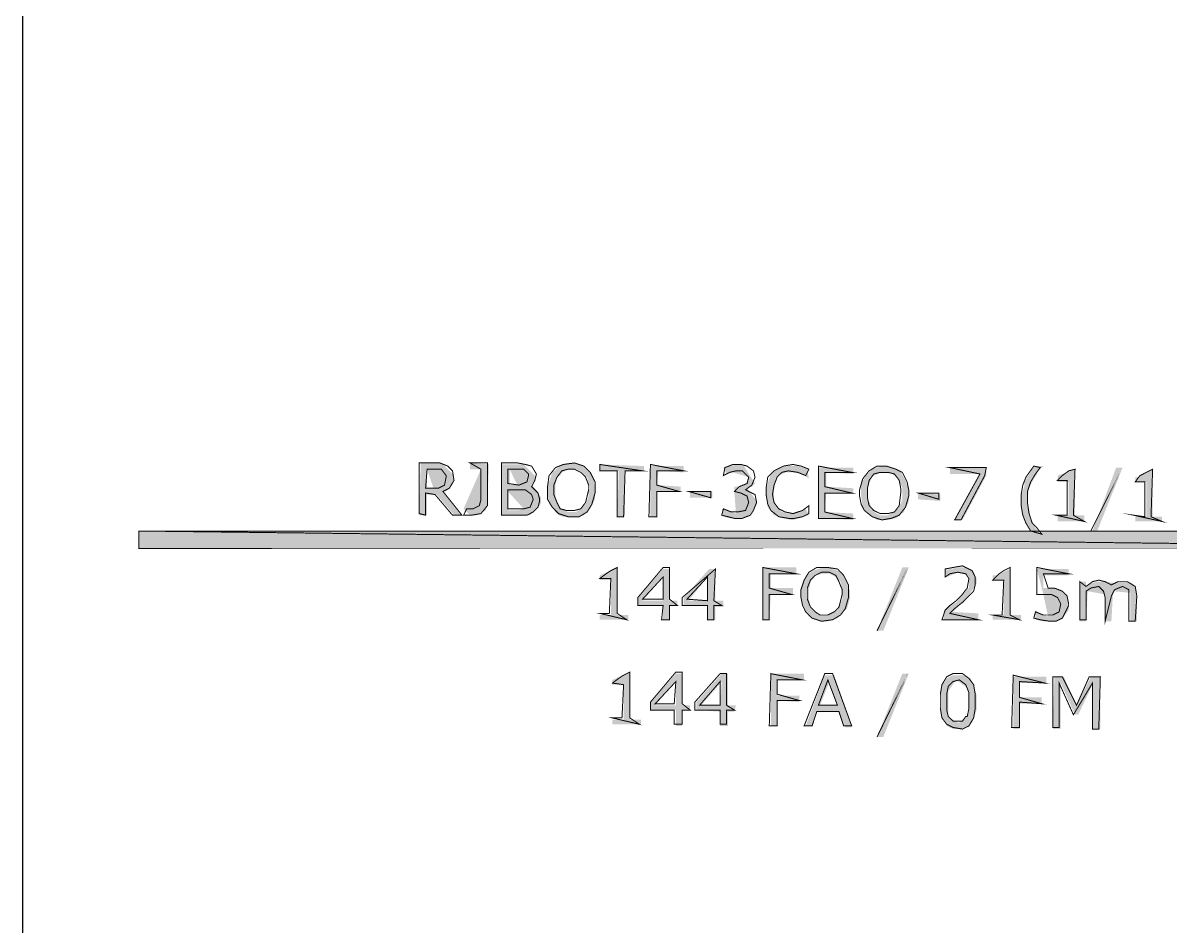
# Model space of a CAD drawing. Header units: millimetres. Extents: x 688550 to 690417, y 7458888 to 7459543.
# Drawn here: x 689490.3 to 689543.9, y 7459337.2 to 7459379.4 of the extents above; entities that cross this region are included whole.
import ezdxf

# ---------------------------------------------------------------- set-up
doc = ezdxf.new("R2010")
doc.units = ezdxf.units.MM
doc.header["$LTSCALE"] = 3
doc.header["$MEASUREMENT"] = 0
doc.layers.add('H', color=7, linetype='Continuous')
doc.layers.add('P', color=7, linetype='Continuous')

msp = doc.modelspace()

# ---------------------------------------------------------------- hatches: boundary and pattern name
at = {"layer": 'H', "linetype": 'Continuous'}
for points in [[(689510.797, 7459356.429), (689510.427, 7459356.429), (689509.612, 7459357.395), (689509.167, 7459357.395), (689509.167, 7459357.689), (689509.465, 7459357.689), (689509.167, 7459358.579), (689509.167, 7459357.689), (689509.167, 7459357.395), (689509.167, 7459356.429), (689508.797, 7459356.429), (689508.873, 7459358.873), (689509.612, 7459358.873), (689509.835, 7459358.873), (689510.427, 7459358.281), (689510.427, 7459358.058), (689510.356, 7459357.836), (689510.057, 7459357.542), (689509.91, 7459357.542), (689510.797, 7459356.429)], [(689511.17, 7459356.429), (689510.872, 7459356.727), (689511.687, 7459358.579), (689511.17, 7459358.579), (689511.17, 7459358.873), (689512.057, 7459358.802), (689511.985, 7459357.021), (689511.985, 7459356.874), (689511.91, 7459356.651), (689511.464, 7459356.429), (689511.17, 7459356.429)], [(689512.649, 7459356.429), (689512.649, 7459358.802), (689513.023, 7459358.579), (689513.023, 7459357.836), (689513.392, 7459357.836), (689513.023, 7459358.579), (689512.649, 7459358.802), (689513.392, 7459358.802), (689513.686, 7459358.802), (689514.278, 7459358.209), (689514.207, 7459358.058), (689514.056, 7459357.836), (689514.278, 7459357.617), (689514.501, 7459357.243), (689514.501, 7459357.021), (689514.43, 7459356.874), (689513.984, 7459356.429), (689513.615, 7459356.429), (689513.686, 7459356.727), (689512.947, 7459357.542), (689512.947, 7459356.651), (689513.464, 7459356.651), (689513.686, 7459356.727), (689513.615, 7459356.429), (689512.649, 7459356.429)], [(689515.761, 7459356.357), (689515.538, 7459356.357), (689515.316, 7459356.429), (689515.169, 7459356.58), (689514.871, 7459356.949), (689514.799, 7459357.466), (689514.799, 7459357.764), (689514.871, 7459357.987), (689515.022, 7459358.432), (689515.391, 7459358.726), (689515.837, 7459358.873), (689516.059, 7459358.873), (689516.282, 7459358.802), (689516.504, 7459358.726), (689516.651, 7459358.579), (689516.945, 7459358.209), (689517.021, 7459357.689), (689517.021, 7459357.466), (689517.021, 7459357.172), (689516.798, 7459356.727), (689516.504, 7459356.429), (689516.282, 7459356.357), (689516.059, 7459356.357), (689516.131, 7459356.58), (689516.353, 7459356.727), (689516.504, 7459356.874), (689516.576, 7459356.949), (689516.723, 7459357.319), (689516.723, 7459357.836), (689516.651, 7459358.209), (689516.504, 7459358.281), (689516.429, 7459358.432), (689516.131, 7459358.579), (689515.761, 7459358.579), (689515.467, 7459358.432), (689515.391, 7459358.281), (689515.244, 7459358.209), (689515.169, 7459357.836), (689515.169, 7459357.319), (689515.244, 7459356.949), (689515.316, 7459356.874), (689515.467, 7459356.727), (689515.761, 7459356.58), (689515.908, 7459356.58), (689516.131, 7459356.58), (689516.059, 7459356.357), (689515.761, 7459356.357)], [(689518.428, 7459356.357), (689518.058, 7459356.357), (689518.134, 7459358.503), (689517.244, 7459358.503), (689517.244, 7459358.802), (689519.318, 7459358.726), (689519.318, 7459358.503), (689518.428, 7459358.503), (689518.428, 7459356.357)], [(689519.911, 7459356.357), (689519.612, 7459356.357), (689519.612, 7459358.726), (689521.171, 7459358.726), (689521.171, 7459358.432), (689519.986, 7459358.503), (689519.911, 7459357.836), (689521.024, 7459357.764), (689521.024, 7459357.542), (689519.911, 7459357.542), (689519.911, 7459356.357)], [(689523.615, 7459356.282), (689523.392, 7459356.282), (689523.023, 7459356.357), (689522.947, 7459356.727), (689523.245, 7459356.651), (689523.392, 7459356.58), (689523.615, 7459356.504), (689523.539, 7459357.466), (689523.539, 7459357.764), (689523.762, 7459357.764), (689523.985, 7459357.836), (689524.207, 7459358.058), (689524.207, 7459358.209), (689523.468, 7459358.432), (689523.17, 7459358.356), (689523.023, 7459358.655), (689523.317, 7459358.726), (689523.691, 7459358.802), (689523.838, 7459358.802), (689523.985, 7459358.726), (689524.505, 7459357.911), (689524.354, 7459357.764), (689524.132, 7459357.689), (689524.577, 7459357.096), (689524.577, 7459356.949), (689524.505, 7459356.802), (689524.283, 7459356.429), (689524.132, 7459356.357), (689523.762, 7459356.282), (689523.615, 7459356.282)], [(689526.206, 7459356.206), (689525.837, 7459356.282), (689525.392, 7459356.429), (689525.098, 7459356.802), (689525.022, 7459357.319), (689525.022, 7459357.617), (689525.098, 7459357.911), (689525.169, 7459358.134), (689525.245, 7459358.356), (689525.614, 7459358.655), (689526.059, 7459358.726), (689526.282, 7459358.726), (689526.505, 7459358.726), (689526.95, 7459358.579), (689527.021, 7459358.134), (689526.727, 7459358.356), (689526.282, 7459358.432), (689526.135, 7459358.432), (689525.912, 7459358.432), (689525.614, 7459358.281), (689525.539, 7459358.209), (689525.467, 7459357.987), (689525.392, 7459357.617), (689525.392, 7459357.172), (689525.467, 7459356.949), (689525.539, 7459356.802), (689525.761, 7459356.58), (689526.059, 7459356.504), (689526.282, 7459356.504), (689526.505, 7459356.58), (689526.874, 7459356.727), (689527.021, 7459356.429), (689526.282, 7459356.206), (689526.206, 7459356.206)], [(689529.096, 7459356.206), (689527.466, 7459356.282), (689527.466, 7459358.655), (689529.096, 7459358.655), (689529.096, 7459358.356), (689527.836, 7459358.432), (689527.836, 7459357.764), (689529.096, 7459357.689), (689529.096, 7459357.466), (689527.836, 7459357.466), (689527.765, 7459356.58), (689529.096, 7459356.504), (689529.096, 7459356.206)], [(689530.432, 7459356.206), (689530.209, 7459356.206), (689529.986, 7459356.357), (689529.839, 7459356.429), (689529.541, 7459356.802), (689529.466, 7459357.319), (689529.466, 7459357.617), (689529.466, 7459357.911), (689529.688, 7459358.281), (689529.986, 7459358.579), (689530.209, 7459358.655), (689530.432, 7459358.726), (689530.948, 7459358.655), (689530.801, 7459358.432), (689530.432, 7459358.432), (689530.058, 7459358.281), (689529.986, 7459358.209), (689529.911, 7459358.058), (689529.764, 7459357.689), (689529.764, 7459357.466), (689529.764, 7459357.243), (689529.911, 7459356.874), (689529.986, 7459356.727), (689530.058, 7459356.58), (689530.356, 7459356.429), (689530.726, 7459356.429), (689531.024, 7459356.58), (689531.171, 7459356.727), (689531.246, 7459356.802), (689531.393, 7459357.172), (689531.393, 7459357.689), (689531.246, 7459358.058), (689531.024, 7459358.281), (689530.801, 7459358.432), (689530.948, 7459358.655), (689531.171, 7459358.579), (689531.318, 7459358.432), (689531.54, 7459358.058), (689531.692, 7459357.617), (689531.692, 7459357.243), (689531.692, 7459357.021), (689531.54, 7459356.802), (689531.469, 7459356.58), (689531.095, 7459356.282), (689530.654, 7459356.206), (689530.432, 7459356.206)], [(689533.838, 7459356.206), (689535.022, 7459358.356), (689533.615, 7459358.356), (689533.615, 7459358.655), (689535.32, 7459358.655), (689535.32, 7459358.281), (689534.207, 7459356.206), (689533.838, 7459356.206)], [(689537.912, 7459355.467), (689537.542, 7459355.467), (689537.395, 7459355.689), (689537.173, 7459356.059), (689537.097, 7459356.206), (689537.026, 7459356.429), (689536.95, 7459356.874), (689536.95, 7459357.319), (689537.097, 7459357.764), (689537.097, 7459357.987), (689537.244, 7459358.209), (689537.467, 7459358.579), (689537.618, 7459358.726), (689537.987, 7459358.726), (689537.765, 7459358.503), (689537.689, 7459358.356), (689537.542, 7459358.134), (689537.32, 7459357.689), (689537.244, 7459357.243), (689537.244, 7459356.949), (689537.32, 7459356.727), (689537.395, 7459356.282), (689537.618, 7459355.836), (689537.84, 7459355.542), (689537.912, 7459355.542), (689537.912, 7459355.467)], [(689539.911, 7459356.135), (689538.655, 7459356.135), (689538.655, 7459356.429), (689539.172, 7459356.429), (689539.172, 7459357.987), (689538.655, 7459357.987), (689538.655, 7459358.281), (689539.47, 7459358.579), (689539.47, 7459356.429), (689539.911, 7459356.429), (689539.911, 7459356.135)], [(689540.285, 7459355.689), (689541.394, 7459358.655), (689541.692, 7459358.655), (689540.507, 7459355.689), (689540.285, 7459355.689)], [(689543.544, 7459356.135), (689542.284, 7459356.135), (689542.284, 7459356.357), (689542.801, 7459356.357), (689542.801, 7459357.987), (689542.284, 7459357.987), (689542.284, 7459358.209), (689542.431, 7459358.209), (689543.099, 7459358.579), (689543.099, 7459356.357), (689543.544, 7459356.357), (689543.544, 7459356.135)], [(689522.502, 7459357.243), (689521.465, 7459357.243), (689521.465, 7459357.542), (689522.502, 7459357.542), (689522.502, 7459357.243)], [(689533.17, 7459357.096), (689532.133, 7459357.172), (689532.133, 7459357.466), (689533.17, 7459357.395), (689533.17, 7459357.096)], [(689563.843, 7459354.875), (689495.685, 7459355.689), (689563.843, 7459355.689), (689563.843, 7459354.875)], [(689495.685, 7459354.875), (689495.685, 7459355.689), (689563.843, 7459354.875), (689495.685, 7459354.875)], [(689518.575, 7459351.54), (689517.244, 7459351.54), (689517.244, 7459351.762), (689517.76, 7459351.762), (689517.76, 7459353.392), (689517.244, 7459353.392), (689517.244, 7459353.615), (689518.058, 7459353.984), (689518.058, 7459351.762), (689518.575, 7459351.762), (689518.575, 7459351.54)], [(689520.205, 7459351.54), (689520.205, 7459352.208), (689519.02, 7459352.208), (689519.02, 7459352.577), (689519.243, 7459352.43), (689520.205, 7459352.43), (689520.205, 7459353.539), (689519.243, 7459352.43), (689519.02, 7459352.577), (689520.205, 7459353.913), (689520.503, 7459353.913), (689520.503, 7459352.43), (689520.872, 7459352.43), (689520.872, 7459352.208), (689520.503, 7459352.208), (689520.503, 7459351.54), (689520.205, 7459351.54)], [(689522.279, 7459351.54), (689522.279, 7459352.208), (689521.171, 7459352.208), (689521.171, 7459352.577), (689521.393, 7459352.43), (689522.279, 7459352.43), (689522.279, 7459353.539), (689521.393, 7459352.43), (689521.171, 7459352.577), (689522.355, 7459353.913), (689522.653, 7459353.913), (689522.653, 7459352.43), (689523.023, 7459352.43), (689523.023, 7459352.132), (689522.653, 7459352.132), (689522.653, 7459351.54), (689522.279, 7459351.54)], [(689524.875, 7459351.54), (689524.875, 7459353.984), (689526.429, 7459353.984), (689526.429, 7459353.69), (689525.245, 7459353.69), (689525.245, 7459353.022), (689526.282, 7459353.022), (689526.282, 7459352.724), (689525.245, 7459352.724), (689525.169, 7459351.54), (689524.875, 7459351.54)], [(689527.689, 7459351.468), (689527.391, 7459351.54), (689527.244, 7459351.615), (689527.021, 7459351.687), (689526.799, 7459352.061), (689526.652, 7459352.577), (689526.652, 7459352.875), (689526.727, 7459353.169), (689526.799, 7459353.392), (689526.874, 7459353.615), (689527.244, 7459353.837), (689527.689, 7459353.984), (689527.912, 7459353.984), (689528.134, 7459353.913), (689528.357, 7459353.837), (689528.579, 7459353.762), (689528.802, 7459353.392), (689528.873, 7459353.098), (689528.949, 7459352.875), (689528.949, 7459352.577), (689528.873, 7459352.283), (689528.802, 7459352.061), (689528.651, 7459351.909), (689528.357, 7459351.615), (689528.134, 7459351.54), (689527.912, 7459351.468), (689527.987, 7459351.762), (689528.206, 7459351.909), (689528.357, 7459351.985), (689528.428, 7459352.132), (689528.579, 7459352.502), (689528.579, 7459352.724), (689528.579, 7459352.947), (689528.504, 7459353.321), (689528.357, 7459353.468), (689528.281, 7459353.539), (689527.987, 7459353.69), (689527.613, 7459353.69), (689527.319, 7459353.615), (689527.244, 7459353.468), (689527.097, 7459353.321), (689527.021, 7459352.947), (689527.021, 7459352.502), (689527.097, 7459352.132), (689527.319, 7459351.909), (689527.613, 7459351.762), (689527.765, 7459351.762), (689527.987, 7459351.762), (689527.912, 7459351.468), (689527.689, 7459351.468)], [(689530.209, 7459351.023), (689531.393, 7459353.984), (689531.692, 7459353.984), (689530.503, 7459351.023), (689530.209, 7459351.023)], [(689534.951, 7459351.54), (689533.321, 7459351.54), (689533.321, 7459351.909), (689533.615, 7459352.208), (689533.913, 7459352.355), (689534.136, 7459352.653), (689534.359, 7459352.875), (689534.506, 7459353.022), (689534.506, 7459353.245), (689534.506, 7459353.468), (689534.506, 7459353.539), (689534.136, 7459353.762), (689533.985, 7459353.762), (689533.838, 7459353.69), (689533.468, 7459353.539), (689533.393, 7459353.837), (689533.615, 7459353.913), (689533.985, 7459353.984), (689534.283, 7459353.984), (689534.506, 7459353.913), (689534.728, 7459353.762), (689534.875, 7459353.468), (689534.875, 7459353.245), (689534.283, 7459352.355), (689534.06, 7459352.208), (689533.762, 7459351.909), (689534.951, 7459351.838), (689534.951, 7459351.54)], [(689536.95, 7459351.54), (689535.614, 7459351.54), (689535.614, 7459351.762), (689536.135, 7459351.762), (689536.135, 7459353.392), (689535.614, 7459353.392), (689535.614, 7459353.615), (689535.766, 7459353.615), (689536.429, 7459353.913), (689536.429, 7459351.762), (689536.95, 7459351.762), (689536.95, 7459351.54)], [(689538.21, 7459351.468), (689537.987, 7459351.468), (689537.618, 7459351.54), (689537.618, 7459351.985), (689537.84, 7459351.838), (689538.21, 7459351.687), (689537.987, 7459352.724), (689537.689, 7459353.913), (689539.172, 7459353.913), (689539.172, 7459353.615), (689537.987, 7459353.615), (689537.987, 7459353.022), (689538.21, 7459353.022), (689538.58, 7459353.022), (689538.727, 7459352.947), (689538.949, 7459352.8), (689539.096, 7459352.724), (689539.172, 7459352.355), (689539.172, 7459352.132), (689539.172, 7459351.985), (689538.949, 7459351.687), (689538.727, 7459351.54), (689538.58, 7459351.468), (689538.357, 7459351.468), (689538.21, 7459351.468)], [(689542.061, 7459351.468), (689542.061, 7459352.8), (689541.247, 7459352.875), (689541.171, 7459351.468), (689540.877, 7459351.468), (689540.877, 7459352.724), (689540.062, 7459352.875), (689539.987, 7459351.468), (689539.693, 7459351.468), (689539.693, 7459353.321), (689539.987, 7459353.321), (689539.987, 7459353.098), (689540.209, 7459353.245), (689540.507, 7459353.321), (689540.654, 7459353.321), (689540.877, 7459353.321), (689541.394, 7459353.245), (689541.541, 7459353.321), (689541.692, 7459353.321), (689541.914, 7459353.321), (689542.137, 7459353.245), (689542.284, 7459353.098), (689542.36, 7459352.8), (689542.36, 7459352.653), (689542.36, 7459351.468), (689542.061, 7459351.468)], [(689517.836, 7459346.651), (689517.836, 7459346.874), (689518.357, 7459346.874), (689518.357, 7459348.503), (689517.836, 7459348.503), (689517.836, 7459348.726), (689518.651, 7459349.095), (689518.651, 7459346.874), (689519.171, 7459346.874), (689519.171, 7459346.651), (689517.836, 7459346.651)], [(689520.801, 7459346.575), (689520.801, 7459347.319), (689519.612, 7459347.319), (689519.612, 7459347.688), (689519.835, 7459347.541), (689520.801, 7459347.541), (689520.801, 7459348.65), (689519.835, 7459347.541), (689519.612, 7459347.688), (689520.801, 7459349.02), (689521.095, 7459349.02), (689521.095, 7459347.541), (689521.465, 7459347.541), (689521.465, 7459347.319), (689521.095, 7459347.319), (689521.095, 7459346.575), (689520.801, 7459346.575)], [(689522.872, 7459346.575), (689522.872, 7459347.243), (689521.763, 7459347.319), (689521.763, 7459347.688), (689521.985, 7459347.541), (689522.872, 7459347.541), (689522.947, 7459348.65), (689521.985, 7459347.541), (689521.763, 7459347.688), (689522.947, 7459349.02), (689523.245, 7459349.02), (689523.245, 7459347.541), (689523.615, 7459347.541), (689523.539, 7459347.243), (689523.245, 7459347.243), (689523.245, 7459346.575), (689522.872, 7459346.575)], [(689525.539, 7459346.575), (689525.245, 7459346.575), (689525.245, 7459349.02), (689526.799, 7459349.02), (689526.799, 7459348.726), (689525.539, 7459348.726), (689525.539, 7459347.987), (689526.576, 7459347.987), (689526.576, 7459347.688), (689525.539, 7459347.764), (689525.539, 7459346.575)], [(689528.726, 7459346.504), (689528.428, 7459347.243), (689527.391, 7459347.243), (689527.542, 7459347.541), (689528.357, 7459347.541), (689527.987, 7459348.65), (689527.542, 7459347.541), (689527.391, 7459347.243), (689527.172, 7459346.575), (689526.874, 7459346.575), (689527.765, 7459348.948), (689528.206, 7459348.948), (689529.025, 7459346.504), (689528.726, 7459346.504)], [(689530.209, 7459346.059), (689531.393, 7459349.02), (689531.692, 7459349.02), (689530.503, 7459346.059), (689530.209, 7459346.059)], [(689533.985, 7459346.428), (689534.06, 7459346.727), (689534.506, 7459347.168), (689534.506, 7459347.541), (689534.506, 7459348.058), (689534.43, 7459348.356), (689533.913, 7459348.726), (689533.54, 7459348.205), (689533.54, 7459347.688), (689533.54, 7459347.39), (689533.54, 7459347.021), (689533.985, 7459346.727), (689534.06, 7459346.727), (689533.985, 7459346.428), (689533.762, 7459346.428), (689533.468, 7459346.575), (689533.393, 7459346.798), (689533.246, 7459346.874), (689533.17, 7459347.39), (689533.17, 7459347.688), (689533.17, 7459348.058), (689533.246, 7459348.503), (689533.393, 7459348.65), (689533.468, 7459348.801), (689533.762, 7459348.948), (689534.207, 7459348.948), (689534.577, 7459348.801), (689534.653, 7459348.65), (689534.728, 7459348.503), (689534.875, 7459347.987), (689534.875, 7459347.39), (689534.728, 7459346.874), (689534.653, 7459346.727), (689534.506, 7459346.575), (689534.207, 7459346.428), (689533.985, 7459346.428)], [(689536.58, 7459346.428), (689536.58, 7459348.873), (689538.134, 7459348.873), (689538.134, 7459348.579), (689536.874, 7459348.579), (689536.874, 7459347.911), (689537.912, 7459347.911), (689537.912, 7459347.613), (689536.874, 7459347.613), (689536.874, 7459346.428), (689536.58, 7459346.428)], [(689540.285, 7459346.428), (689540.285, 7459348.503), (689539.617, 7459347.096), (689539.47, 7459347.096), (689538.802, 7459348.579), (689538.802, 7459346.428), (689538.433, 7459346.428), (689538.504, 7459348.873), (689538.949, 7459348.873), (689539.541, 7459347.541), (689540.209, 7459348.873), (689540.654, 7459348.873), (689540.654, 7459346.428), (689540.285, 7459346.428)]]:
    msp.add_hatch(color=256, dxfattribs=at).paths.add_polyline_path(points)

# ---------------------------------------------------------------- linework, layer by layer
msp.add_lwpolyline([(689490.265, 7459543.248), (690416.905, 7459543.248), (690416.905, 7458888.048), (689490.265, 7458888.048)], close=True)
at = {"layer": 'P', "const_width": 0.0462}
for points in [[(689510.797, 7459356.429), (689509.91, 7459357.542), (689510.204, 7459357.689), (689510.427, 7459358.058), (689510.356, 7459358.503), (689510.133, 7459358.726), (689509.759, 7459358.873), (689509.465, 7459358.873), (689508.797, 7459358.873), (689508.797, 7459356.504), (689509.096, 7459356.429), (689509.096, 7459357.466), (689509.537, 7459357.395), (689510.356, 7459356.429), (689510.797, 7459356.429), (689510.797, 7459356.429)], [(689510.057, 7459358.209), (689509.982, 7459357.836), (689509.688, 7459357.689), (689509.096, 7459357.689), (689509.167, 7459358.579), (689509.537, 7459358.579), (689509.835, 7459358.579), (689510.057, 7459358.281), (689510.057, 7459358.209), (689510.057, 7459358.209)], [(689511.985, 7459357.096), (689511.985, 7459358.873), (689511.17, 7459358.873), (689511.687, 7459358.579), (689511.687, 7459357.172), (689511.611, 7459356.874), (689511.317, 7459356.727), (689511.019, 7459356.727), (689510.872, 7459356.429), (689511.242, 7459356.429), (689511.687, 7459356.504), (689511.985, 7459356.874), (689511.985, 7459357.096), (689511.985, 7459357.096)], [(689514.43, 7459357.172), (689514.354, 7459357.466), (689514.056, 7459357.764), (689514.207, 7459358.058), (689514.278, 7459358.356), (689514.056, 7459358.726), (689513.762, 7459358.802), (689513.392, 7459358.873), (689512.649, 7459358.873), (689512.649, 7459356.429), (689513.464, 7459356.429), (689513.837, 7459356.429), (689514.131, 7459356.58), (689514.354, 7459356.802), (689514.43, 7459357.096), (689514.43, 7459357.172), (689514.43, 7459357.172)], [(689513.909, 7459358.281), (689513.837, 7459357.987), (689513.464, 7459357.836), (689512.947, 7459357.911), (689512.947, 7459358.579), (689513.317, 7459358.579), (689513.686, 7459358.579), (689513.909, 7459358.356), (689513.909, 7459358.281), (689513.909, 7459358.281)], [(689516.723, 7459358.503), (689516.504, 7459358.726), (689516.059, 7459358.873), (689515.538, 7459358.802), (689515.169, 7459358.655), (689514.871, 7459358.281), (689514.799, 7459357.764), (689514.799, 7459357.172), (689515.022, 7459356.802), (689515.316, 7459356.504), (689515.761, 7459356.357), (689516.282, 7459356.357), (689516.651, 7459356.58), (689516.874, 7459356.949), (689517.021, 7459357.466), (689517.021, 7459357.987), (689516.798, 7459358.432), (689516.723, 7459358.503), (689516.723, 7459358.503)], [(689516.723, 7459357.617), (689516.576, 7459357.021), (689516.353, 7459356.727), (689516.059, 7459356.651), (689515.69, 7459356.651), (689515.391, 7459356.727), (689515.244, 7459357.021), (689515.093, 7459357.395), (689515.093, 7459357.836), (689515.244, 7459358.209), (689515.467, 7459358.503), (689515.761, 7459358.579), (689516.059, 7459358.579), (689516.353, 7459358.432), (689516.576, 7459358.209), (689516.723, 7459357.836), (689516.723, 7459357.617), (689516.723, 7459357.617)], [(689519.243, 7459358.503), (689517.244, 7459358.802), (689517.244, 7459358.503), (689518.058, 7459358.503), (689518.058, 7459356.357), (689518.357, 7459356.357), (689518.428, 7459358.503), (689519.243, 7459358.503), (689519.243, 7459358.503)], [(689521.171, 7459358.503), (689519.612, 7459358.802), (689519.541, 7459356.357), (689519.911, 7459356.357), (689519.911, 7459357.542), (689520.948, 7459357.542), (689519.911, 7459357.836), (689519.911, 7459358.503), (689521.171, 7459358.503), (689521.171, 7459358.503)], [(689524.354, 7459357.466), (689524.06, 7459357.617), (689524.354, 7459357.836), (689524.505, 7459358.209), (689524.43, 7459358.503), (689524.132, 7459358.726), (689523.838, 7459358.802), (689523.468, 7459358.802), (689523.094, 7459358.655), (689523.023, 7459358.281), (689523.317, 7459358.432), (689523.615, 7459358.503), (689523.909, 7459358.503), (689524.207, 7459358.209), (689524.132, 7459357.911), (689523.762, 7459357.764), (689523.539, 7459357.542), (689523.838, 7459357.466), (689524.132, 7459357.319), (689524.207, 7459357.021), (689524.06, 7459356.651), (689523.691, 7459356.58), (689523.392, 7459356.58), (689523.023, 7459356.727), (689522.947, 7459356.429), (689523.245, 7459356.357), (689523.539, 7459356.282), (689523.909, 7459356.282), (689524.283, 7459356.429), (689524.43, 7459356.651), (689524.577, 7459357.021), (689524.505, 7459357.395), (689524.354, 7459357.466), (689524.354, 7459357.466)], [(689527.021, 7459356.504), (689527.021, 7459356.874), (689526.727, 7459356.651), (689526.282, 7459356.504), (689525.912, 7459356.58), (689525.614, 7459356.727), (689525.392, 7459357.021), (689525.32, 7459357.395), (689525.392, 7459357.836), (689525.539, 7459358.209), (689525.761, 7459358.432), (689526.059, 7459358.503), (689526.505, 7459358.432), (689526.874, 7459358.281), (689527.021, 7459358.579), (689526.652, 7459358.726), (689526.282, 7459358.802), (689525.837, 7459358.726), (689525.392, 7459358.503), (689525.098, 7459358.209), (689525.022, 7459357.689), (689525.022, 7459357.395), (689525.098, 7459356.949), (689525.245, 7459356.651), (689525.614, 7459356.357), (689526.059, 7459356.282), (689526.358, 7459356.282), (689526.727, 7459356.357), (689527.021, 7459356.504), (689527.021, 7459356.504)], [(689529.025, 7459356.282), (689527.765, 7459356.58), (689527.765, 7459357.466), (689529.025, 7459357.466), (689527.765, 7459357.764), (689527.765, 7459358.432), (689529.025, 7459358.432), (689527.466, 7459358.726), (689527.466, 7459356.282), (689529.025, 7459356.282), (689529.025, 7459356.282)], [(689531.393, 7459358.432), (689531.095, 7459358.579), (689530.654, 7459358.726), (689530.209, 7459358.726), (689529.839, 7459358.503), (689529.541, 7459358.134), (689529.394, 7459357.617), (689529.394, 7459357.319), (689529.466, 7459356.949), (689529.617, 7459356.651), (689529.986, 7459356.357), (689530.432, 7459356.206), (689530.873, 7459356.282), (689531.246, 7459356.429), (689531.54, 7459356.802), (689531.692, 7459357.319), (689531.692, 7459357.617), (689531.616, 7459357.987), (689531.469, 7459358.281), (689531.393, 7459358.432), (689531.393, 7459358.432)], [(689531.318, 7459357.466), (689531.246, 7459356.874), (689531.024, 7459356.58), (689530.726, 7459356.504), (689530.356, 7459356.504), (689530.058, 7459356.651), (689529.839, 7459356.874), (689529.764, 7459357.243), (689529.764, 7459357.689), (689529.839, 7459358.058), (689530.058, 7459358.356), (689530.356, 7459358.432), (689530.726, 7459358.432), (689531.024, 7459358.356), (689531.246, 7459358.058), (689531.318, 7459357.689), (689531.318, 7459357.466), (689531.318, 7459357.466)], [(689535.245, 7459358.281), (689535.32, 7459358.655), (689533.615, 7459358.655), (689535.022, 7459358.356), (689533.838, 7459356.206), (689534.136, 7459356.206), (689535.245, 7459358.281), (689535.245, 7459358.281)], [(689537.912, 7459355.542), (689537.689, 7459355.836), (689537.467, 7459356.059), (689537.32, 7459356.504), (689537.244, 7459357.021), (689537.244, 7459357.542), (689537.395, 7459357.987), (689537.618, 7459358.356), (689537.84, 7459358.655), (689537.542, 7459358.726), (689537.173, 7459358.209), (689537.026, 7459357.836), (689536.95, 7459357.395), (689536.95, 7459356.874), (689537.026, 7459356.429), (689537.173, 7459356.059), (689537.395, 7459355.689), (689537.912, 7459355.542), (689537.912, 7459355.542)], [(689539.911, 7459356.135), (689539.394, 7459356.429), (689539.47, 7459358.579), (689539.172, 7459358.503), (689538.874, 7459358.281), (689538.655, 7459358.058), (689539.096, 7459358.058), (689539.096, 7459356.429), (689538.58, 7459356.429), (689539.911, 7459356.135), (689539.911, 7459356.135)], [(689541.692, 7459358.655), (689540.209, 7459355.689), (689541.692, 7459358.655), (689541.692, 7459358.655)], [(689543.544, 7459356.135), (689543.023, 7459356.357), (689543.099, 7459358.579), (689542.801, 7459358.432), (689542.507, 7459358.281), (689542.284, 7459357.987), (689542.729, 7459357.987), (689542.729, 7459356.357), (689542.208, 7459356.429), (689543.544, 7459356.135), (689543.544, 7459356.135)], [(689514.131, 7459357.172), (689513.984, 7459356.802), (689513.686, 7459356.727), (689512.947, 7459356.727), (689512.947, 7459357.617), (689513.464, 7459357.617), (689513.762, 7459357.617), (689514.056, 7459357.395), (689514.131, 7459357.172), (689514.131, 7459357.172)], [(689522.431, 7459357.243), (689522.431, 7459357.542), (689521.393, 7459357.542), (689522.431, 7459357.243), (689522.431, 7459357.243)], [(689533.099, 7459357.172), (689533.099, 7459357.466), (689532.133, 7459357.466), (689533.099, 7459357.172), (689533.099, 7459357.172)], [(689563.843, 7459354.875), (689495.685, 7459355.689), (689495.685, 7459354.875), (689563.843, 7459354.875), (689563.843, 7459354.875)], [(689563.843, 7459354.875), (689563.843, 7459355.689), (689495.685, 7459355.689), (689563.843, 7459354.875), (689563.843, 7459354.875)], [(689518.504, 7459351.54), (689518.058, 7459351.838), (689518.058, 7459353.984), (689517.76, 7459353.837), (689517.538, 7459353.69), (689517.244, 7459353.468), (689517.76, 7459353.468), (689517.689, 7459351.838), (689517.244, 7459351.838), (689518.504, 7459351.54), (689518.504, 7459351.54)], [(689520.872, 7459352.208), (689520.503, 7459352.502), (689520.503, 7459353.984), (689520.205, 7459353.984), (689519.02, 7459352.577), (689519.02, 7459352.208), (689520.205, 7459352.208), (689520.133, 7459351.54), (689520.503, 7459351.54), (689520.503, 7459352.208), (689520.872, 7459352.208), (689520.872, 7459352.208)], [(689520.205, 7459352.502), (689519.243, 7459352.502), (689520.205, 7459353.539), (689520.205, 7459352.502), (689520.205, 7459352.502)], [(689522.947, 7459352.208), (689522.578, 7459352.43), (689522.653, 7459353.913), (689521.095, 7459352.577), (689521.095, 7459352.208), (689522.279, 7459352.208), (689522.279, 7459351.54), (689522.578, 7459351.54), (689522.578, 7459352.208), (689522.947, 7459352.208), (689522.947, 7459352.208)], [(689522.279, 7459352.43), (689521.318, 7459352.502), (689522.279, 7459353.539), (689522.279, 7459352.43), (689522.279, 7459352.43)], [(689526.429, 7459353.69), (689524.875, 7459353.984), (689524.875, 7459351.54), (689525.169, 7459351.54), (689525.169, 7459352.724), (689526.206, 7459352.724), (689525.169, 7459353.022), (689525.169, 7459353.69), (689526.429, 7459353.69), (689526.429, 7459353.69)], [(689528.579, 7459353.69), (689528.357, 7459353.913), (689527.912, 7459353.984), (689527.391, 7459353.984), (689527.021, 7459353.762), (689526.799, 7459353.392), (689526.652, 7459352.947), (689526.652, 7459352.577), (689526.727, 7459352.208), (689526.874, 7459351.909), (689527.172, 7459351.615), (689527.613, 7459351.468), (689528.134, 7459351.54), (689528.504, 7459351.762), (689528.726, 7459352.061), (689528.873, 7459352.577), (689528.873, 7459353.169), (689528.651, 7459353.615), (689528.579, 7459353.69), (689528.579, 7459353.69)], [(689528.579, 7459352.724), (689528.428, 7459352.132), (689528.206, 7459351.909), (689527.912, 7459351.762), (689527.542, 7459351.762), (689527.319, 7459351.909), (689527.097, 7459352.132), (689526.95, 7459352.502), (689526.95, 7459353.022), (689527.097, 7459353.392), (689527.319, 7459353.615), (689527.613, 7459353.762), (689527.987, 7459353.762), (689528.281, 7459353.615), (689528.428, 7459353.321), (689528.579, 7459352.947), (689528.579, 7459352.724), (689528.579, 7459352.724)], [(689531.692, 7459354.06), (689530.209, 7459351.023), (689531.692, 7459354.06), (689531.692, 7459354.06)], [(689534.951, 7459351.54), (689533.615, 7459351.838), (689533.838, 7459352.061), (689534.207, 7459352.355), (689534.506, 7459352.653), (689534.728, 7459352.875), (689534.8, 7459353.169), (689534.8, 7459353.539), (689534.653, 7459353.837), (689534.207, 7459354.06), (689533.762, 7459353.984), (689533.393, 7459353.913), (689533.393, 7459353.539), (689533.615, 7459353.69), (689533.985, 7459353.762), (689534.359, 7459353.69), (689534.506, 7459353.468), (689534.43, 7459353.022), (689534.136, 7459352.653), (689533.913, 7459352.43), (689533.615, 7459352.208), (689533.393, 7459351.985), (689533.246, 7459351.54), (689534.951, 7459351.54), (689534.951, 7459351.54)], [(689536.874, 7459351.54), (689536.429, 7459351.762), (689536.429, 7459353.984), (689536.135, 7459353.837), (689535.913, 7459353.69), (689535.614, 7459353.392), (689536.135, 7459353.392), (689536.06, 7459351.762), (689535.614, 7459351.762), (689536.874, 7459351.54), (689536.874, 7459351.54)], [(689539.172, 7459352.283), (689539.096, 7459352.653), (689538.874, 7459352.875), (689538.504, 7459353.022), (689538.21, 7459353.022), (689537.987, 7459353.69), (689539.172, 7459353.69), (689537.689, 7459353.984), (689537.689, 7459352.724), (689537.987, 7459352.724), (689538.357, 7459352.724), (689538.655, 7459352.577), (689538.802, 7459352.283), (689538.727, 7459351.909), (689538.433, 7459351.762), (689537.987, 7459351.762), (689537.618, 7459351.909), (689537.542, 7459351.615), (689537.84, 7459351.54), (689538.281, 7459351.468), (689538.58, 7459351.468), (689538.874, 7459351.615), (689539.025, 7459351.909), (689539.172, 7459352.208), (689539.172, 7459352.283), (689539.172, 7459352.283)], [(689542.284, 7459351.468), (689542.36, 7459352.653), (689542.284, 7459353.098), (689541.914, 7459353.321), (689541.469, 7459353.321), (689541.171, 7459353.169), (689540.877, 7459353.321), (689540.579, 7459353.392), (689540.285, 7459353.321), (689539.987, 7459353.098), (689539.693, 7459353.321), (689539.693, 7459351.54), (689539.987, 7459351.54), (689539.987, 7459352.875), (689540.209, 7459353.022), (689540.579, 7459353.098), (689540.801, 7459352.875), (689540.877, 7459352.577), (689540.877, 7459351.468), (689541.171, 7459352.653), (689541.322, 7459352.947), (689541.692, 7459353.098), (689541.986, 7459352.947), (689541.986, 7459352.577), (689541.986, 7459351.468), (689542.284, 7459351.468), (689542.284, 7459351.468)], [(689519.096, 7459346.651), (689518.651, 7459346.949), (689518.651, 7459349.095), (689518.357, 7459348.948), (689518.134, 7459348.801), (689517.836, 7459348.579), (689518.357, 7459348.503), (689518.281, 7459346.949), (689517.836, 7459346.949), (689519.096, 7459346.651), (689519.096, 7459346.651)], [(689521.465, 7459347.319), (689521.095, 7459347.613), (689521.095, 7459349.095), (689520.801, 7459349.095), (689519.612, 7459347.688), (689519.612, 7459347.319), (689520.725, 7459347.319), (689520.725, 7459346.651), (689521.095, 7459346.651), (689521.095, 7459347.319), (689521.465, 7459347.319), (689521.465, 7459347.319)], [(689523.539, 7459347.319), (689523.17, 7459347.541), (689523.17, 7459349.02), (689522.872, 7459349.02), (689521.687, 7459347.688), (689521.687, 7459347.319), (689522.872, 7459347.319), (689522.872, 7459346.651), (689523.17, 7459346.651), (689523.17, 7459347.319), (689523.539, 7459347.319), (689523.539, 7459347.319)], [(689526.727, 7459348.726), (689525.245, 7459349.02), (689525.169, 7459346.575), (689525.539, 7459346.575), (689525.539, 7459347.764), (689526.576, 7459347.764), (689525.539, 7459348.058), (689525.539, 7459348.726), (689526.727, 7459348.726), (689526.727, 7459348.726)], [(689529.025, 7459346.575), (689528.134, 7459349.02), (689527.765, 7459349.02), (689526.799, 7459346.575), (689527.172, 7459346.575), (689527.391, 7459347.243), (689528.428, 7459347.243), (689528.651, 7459346.575), (689529.025, 7459346.575), (689529.025, 7459346.575)], [(689528.357, 7459347.541), (689527.466, 7459347.541), (689527.912, 7459348.726), (689528.357, 7459347.541), (689528.357, 7459347.541)], [(689531.692, 7459349.095), (689530.209, 7459346.059), (689531.692, 7459349.095), (689531.692, 7459349.095)], [(689534.8, 7459347.688), (689534.8, 7459348.058), (689534.728, 7459348.503), (689534.506, 7459348.801), (689534.207, 7459349.02), (689533.762, 7459349.02), (689533.468, 7459348.873), (689533.246, 7459348.503), (689533.17, 7459348.058), (689533.17, 7459347.764), (689533.17, 7459347.39), (689533.246, 7459346.949), (689533.468, 7459346.651), (689533.762, 7459346.504), (689534.207, 7459346.428), (689534.506, 7459346.575), (689534.728, 7459346.949), (689534.8, 7459347.39), (689534.8, 7459347.688), (689534.8, 7459347.688)], [(689534.359, 7459347.021), (689534.207, 7459346.798), (689533.762, 7459346.798), (689533.54, 7459347.021), (689533.468, 7459347.319), (689533.468, 7459347.613), (689533.468, 7459348.058), (689533.54, 7459348.428), (689533.762, 7459348.65), (689534.06, 7459348.726), (689534.359, 7459348.503), (689534.506, 7459348.134), (689534.506, 7459347.835), (689534.506, 7459347.39), (689534.43, 7459347.021), (689534.359, 7459347.021), (689534.359, 7459347.021)], [(689538.059, 7459348.579), (689536.58, 7459348.948), (689536.505, 7459346.504), (689536.874, 7459346.504), (689536.874, 7459347.688), (689537.912, 7459347.613), (689536.874, 7459347.911), (689536.874, 7459348.65), (689538.059, 7459348.579), (689538.059, 7459348.579)], [(689540.579, 7459346.428), (689540.654, 7459348.873), (689540.134, 7459348.873), (689539.541, 7459347.541), (689538.874, 7459348.873), (689538.433, 7459348.873), (689538.433, 7459346.504), (689538.727, 7459346.504), (689538.727, 7459348.579), (689539.394, 7459347.096), (689540.285, 7459348.579), (689540.285, 7459346.428), (689540.579, 7459346.428), (689540.579, 7459346.428)], [(689520.725, 7459347.613), (689519.835, 7459347.613), (689520.801, 7459348.65), (689520.725, 7459347.613), (689520.725, 7459347.613)], [(689522.872, 7459347.541), (689521.91, 7459347.541), (689522.872, 7459348.65), (689522.872, 7459347.541), (689522.872, 7459347.541)]]:
    msp.add_lwpolyline(points, dxfattribs=at)

doc.saveas('drawing.dxf')
